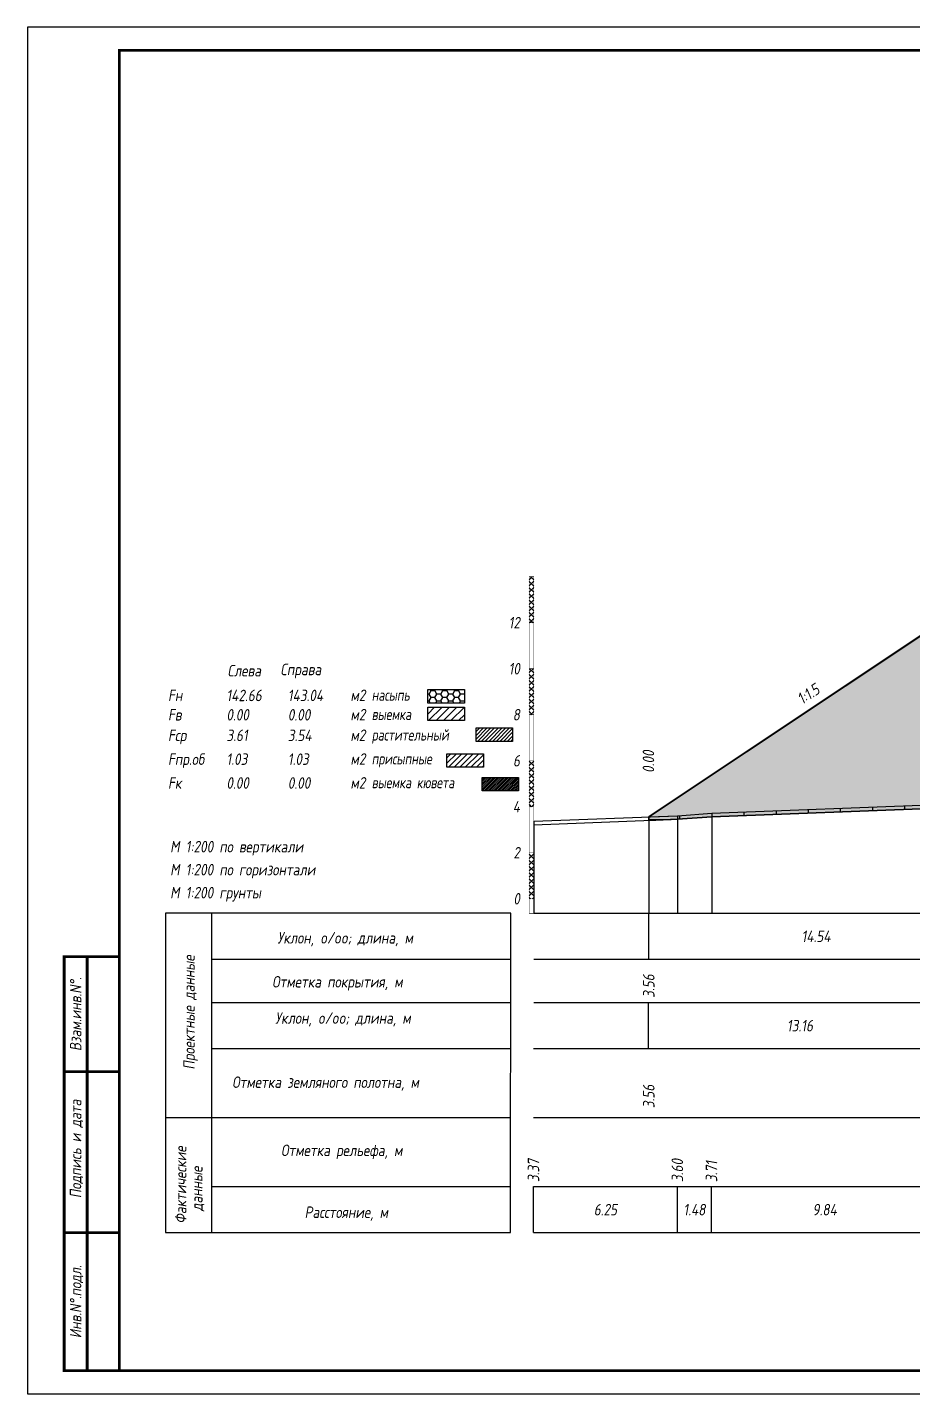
# Model space of a CAD drawing. Extents: x -717 to 1451, y -133302 to 233.
# Drawn here: x -30.1 to 162.3, y -103216.4 to -102919.4 of the extents above; entities that cross this region are included whole.
import ezdxf
from ezdxf.enums import TextEntityAlignment as Align

# ---------------------------------------------------------------- set-up
doc = ezdxf.new("R2010")
doc.units = 0
for name, color, linetype in [('Зарамочное оформление', 7, 'Continuous'), ('Код_510', 7, 'Continuous'), ('Код_514', 1, 'Continuous'), ('Код_516', 1, 'Continuous'), ('Контур_0', 7, 'Continuous'), ('Контур_508', 7, 'Continuous'), ('Контур_512', 7, 'Continuous'), ('Контур_513', 7, 'Continuous'), ('Контур_818', 7, 'Continuous'), ('Красный поперечник', 1, 'Continuous'), ('Линейка абсолютных высот', 7, 'Continuous'), ('Объем выемки', 7, 'Continuous'), ('Объем кюветов', 7, 'Continuous'), ('Объем насыпи', 7, 'Continuous'), ('Объем присыпных обочин', 7, 'Continuous'), ('Объем срезки растительного слоя', 7, 'Continuous'), ('Объём_2650', 7, 'Continuous'), ('Объём_2661', 7, 'Continuous'), ('Объём_2666', 7, 'Continuous'), ('Объём_2667', 7, 'Continuous'), ('Объём_2668', 7, 'Continuous'), ('Объём_2669', 7, 'Continuous'), ('Объём_2675', 7, 'Continuous'), ('Рабочие отметки', 7, 'Continuous'), ('Таблица', 7, 'Continuous'), ('Уклоны проезжей части', 7, 'Continuous'), ('Черный поперечник', 3, 'Continuous')]:
    doc.layers.add(name, color=color, linetype=linetype)
for name, color, linetype, true_color in [('Контур_2570', 7, 'Continuous', 0x80ff00), ('Контур_2736', 4, 'Continuous', 0x00ffff), ('Контур_2737', 4, 'Continuous', 0x00ffff), ('Контур_2738', 4, 'Continuous', 0x00ffff), ('Контур_2739', 4, 'Continuous', 0x00ffff), ('Контур_2741', 4, 'Continuous', 0x00ffff), ('Контур_2742', 4, 'Continuous', 0x00ffff), ('Контур_2743', 4, 'Continuous', 0x00ffff), ('Контур_2744', 7, 'Continuous', 0xa4ffff), ('Контур_2745', 7, 'Continuous', 0xa4ffff), ('Контур_2747', 4, 'Continuous', 0x00ffff), ('Контур_2748', 4, 'Continuous', 0x00ffff), ('Контур_2749', 4, 'Continuous', 0x00ffff), ('Контур_2750', 4, 'Continuous', 0x00ffff), ('Контур_2751', 4, 'Continuous', 0x00ffff), ('Контур_2752', 4, 'Continuous', 0x00ffff), ('Контур_703', 4, 'Continuous', 0x00ffff), ('Контур_705', 4, 'Continuous', 0x00ffff), ('Контур_707', 4, 'Continuous', 0x00ffff), ('Контур_720', 131, 'Continuous', 0xaaffff), ('Объём_2563', 7, 'Continuous', 0xff8000), ('Объём_2570', 7, 'Continuous', 0x80ff00), ('Объём_2600', 7, 'Continuous', 0x808000), ('Объём_2620', 2, 'Continuous', 0xffff00)]:
    doc.layers.add(name, color=color, linetype=linetype, true_color=true_color)
doc.styles.add('М', font='romand.shx', dxfattribs={"width": 0.8, "oblique": 10, "height": 2.5})
pattern_1 = [(45.0000013, (0, 0), (-0.6735192404, 0.673519211), []), (135.0000003, (0, 0), (-0.673519222, -0.67351923), [])]

# ---------------------------------------------------------------- blocks, each defined once
blk = doc.blocks.new('условные обозначения')
at = {"layer": 'Объём_2563'}
h = blk.add_hatch(dxfattribs=at)
h.set_pattern_fill('ANSI31', color=256, scale=0.3)
h.set_pattern_definition([(45, (-34.5, -100.5), (-0.673519, 0.673519), [])])
h.paths.add_polyline_path([(18.26, 7.53), (27.08, 7.53), (27.08, 4.62), (18.26, 4.62)])
at = {"layer": 'Объём_2570'}
h = blk.add_hatch(dxfattribs=at)
h.set_pattern_fill('ANSI31', color=3, scale=0.2)
h.set_pattern_definition([(45, (-32.9034, -100.5), (-0.4490128, 0.4490128), [])])
h.paths.add_polyline_path([(25.29, 13.16), (34.12, 13.16), (34.12, 10.25), (25.29, 10.25)])
at = {"layer": 'Объём_2600'}
h = blk.add_hatch(dxfattribs=at)
h.set_pattern_fill('ANSI31', color=6, scale=0.4)
h.set_pattern_definition([(45, (-34.5, -100.5), (-0.898026, 0.898026), [])])
h.paths.add_polyline_path([(13.63, 17.67), (22.46, 17.67), (22.46, 14.76), (13.63, 14.76)])
at = {"layer": 'Объём_2620'}
h = blk.add_hatch(dxfattribs=at)
h.set_pattern_fill('ANSI31', color=2, scale=0.1)
h.set_pattern_definition([(45, (-33.755, -100.5), (-0.2245064, 0.2245064), [])])
h.paths.add_polyline_path([(26.75, 2.41), (35.57, 2.41), (35.57, -0.5), (26.75, -0.5)])
at = {"layer": 'Объём_2650'}
h = blk.add_hatch(dxfattribs=at)
h.set_pattern_fill('HONEY', color=5, scale=0.3)
h.set_pattern_definition([(0, (-34.5, -100.5), (1.42875, 0.824889), [0.9525, -1.905]), (120, (-34.5, -100.5), (-1.42875, 0.824889), [0.9525, -1.905]), (60, (-34.5, -100.5), (3e-09, 1.6497784), [-1.905, 0.9525])])
h.paths.add_polyline_path([(13.63, 21.49), (22.46, 21.49), (22.46, 18.58), (13.63, 18.58)])
at = {"layer": 'Объём_2563'}
blk.add_lwpolyline([(18.26, 7.53), (27.08, 7.53), (27.08, 4.62), (18.26, 4.62)], close=True, dxfattribs=at)
at = {"layer": 'Объём_2620', "color": 2}
blk.add_lwpolyline([(26.75, 2.41), (35.57, 2.41), (35.57, -0.5), (26.75, -0.5)], close=True, dxfattribs=at)
at = {"layer": 'Объём_2650', "color": 5}
blk.add_lwpolyline([(13.63, 21.49), (22.46, 21.49), (22.46, 18.58), (13.63, 18.58)], close=True, dxfattribs=at)
at = {"layer": 'Объём_2650', "color": 6}
blk.add_lwpolyline([(13.63, 17.67), (22.46, 17.67), (22.46, 14.76), (13.63, 14.76)], close=True, dxfattribs=at)
at = {"layer": 'Объём_2650', "color": 3}
blk.add_lwpolyline([(25.29, 13.16), (34.12, 13.16), (34.12, 10.25), (25.29, 10.25)], close=True, dxfattribs=at)
at = {"layer": 'Объем насыпи', "color": 1, "style": 'М', "oblique": 10, "width": 0.8}
for s, p in [('насыпь', (0.09, 19.09)), ('выемка', (0.09, 14.89)), ('растительный', (0.09, 10.42)), ('присыпные', (0.09, 5.24)), ('выемка кювета', (0.09, 0.06))]:
    blk.add_text(s, height=2.5, dxfattribs=at).set_placement(p)

msp = doc.modelspace()

# ---------------------------------------------------------------- hatches: boundary and pattern name
at = {"transparency": 33554681}
h = msp.add_hatch(dxfattribs=at)
h.set_pattern_fill('ANGLE', color=256)
h.set_pattern_definition([(0, (0, 0), (0, 6.985), [5.08, -1.905]), (90, (0, 0), (-6.985, 4e-16), [5.08, -1.905])])
h.paths.add_polyline_path([(225.448, -103085.846), (223.46, -103085.852), (216.42, -103085.835), (211.637, -103085.967), (168.922, -103086.723), (168.833, -103086.912), (168.387, -103088.34), (168.333, -103088.442), (167.856, -103089.115), (118.676, -103091.016), (111.265, -103091.569), (105, -103091.806), (105, -103091.056), (111.265, -103090.819), (118.676, -103090.266), (167.856, -103088.365), (168.333, -103087.692), (168.387, -103087.59), (168.833, -103086.162), (168.922, -103085.973), (211.637, -103085.217), (216.42, -103085.085), (223.46, -103085.102), (225.448, -103085.096)])
at = {"layer": 'Линейка абсолютных высот'}
h = msp.add_hatch(dxfattribs=at)
h.set_pattern_fill('ANSI37', scale=0.3, style=0)
h.set_pattern_definition(pattern_1)
h.paths.add_polyline_path([(80, -103048.84), (80, -103038.84), (79, -103038.84), (79, -103048.84)])
h = msp.add_hatch(dxfattribs=at)
h.set_pattern_fill('ANSI37', scale=0.3, style=0)
h.set_pattern_definition(pattern_1)
h.paths.add_polyline_path([(80, -103068.84), (80, -103058.84), (79, -103058.84), (79, -103068.84)])
h = msp.add_hatch(dxfattribs=at)
h.set_pattern_fill('ANSI37', scale=0.3, style=0)
h.set_pattern_definition(pattern_1)
h.paths.add_polyline_path([(80, -103088.84), (80, -103078.84), (79, -103078.84), (79, -103088.84)])
h = msp.add_hatch(dxfattribs=at)
h.set_pattern_fill('ANSI37', scale=0.3, style=0)
h.set_pattern_definition(pattern_1)
h.paths.add_polyline_path([(80, -103108.84), (80, -103098.84), (79, -103098.84), (79, -103108.84)])
at = {"layer": 'Объём_2600'}
h = msp.add_hatch(dxfattribs=at)
h.set_pattern_fill('HONEY', color=5, scale=0.3)
h.paths.add_polyline_path([(167.856, -103089.115), (118.676, -103091.016), (111.265, -103091.569), (105, -103091.806), (105, -103091.056), (170.807, -103047.185), (225.448, -103045.545), (225.448, -103085.846), (223.46, -103085.852), (216.42, -103085.835), (211.637, -103085.967), (168.922, -103086.723), (168.833, -103086.912), (168.387, -103088.34), (168.333, -103088.442)])

# ---------------------------------------------------------------- linework, layer by layer
at = {"layer": 'Код_510'}
for p, q in [((79.946, -103181.421), (79.946, -103171.421)), ((111.211, -103181.421), (111.211, -103171.421)), ((118.622, -103181.421), (118.622, -103171.421))]:
    msp.add_line(p, q, dxfattribs=at)
at = {"layer": 'Код_514'}
msp.add_line((105, -103122), (105, -103112), dxfattribs=at)
at = {"layer": 'Код_516'}
msp.add_line((104.946, -103141.421), (104.946, -103131.421), dxfattribs=at)
at = {"layer": 'Контур_0', "flags": 128}
for points in [[(177.698, -103042.59), (105, -103091.056), (105, -103091.056), (105, -103091.056), (105, -103091.056), (105, -103091.056), (105, -103091.056), (105, -103091.056), (105, -103091.056), (105, -103091.056), (105, -103091.056), (105, -103091.056), (105, -103091.056), (105, -103091.056), (105, -103091.056), (105, -103091.056)], [(177.698, -103042.59), (105, -103091.056), (105, -103091.056), (105, -103091.056), (105, -103091.056), (105, -103091.056), (105, -103091.056), (105, -103091.056), (105, -103091.056), (105, -103091.056), (105, -103091.056), (105, -103091.056), (105, -103091.056), (105, -103091.056), (105, -103091.056), (105, -103091.056), (105, -103091.056), (105, -103091.056), (105, -103091.056), (105, -103091.056), (105, -103091.056), (105, -103091.056), (105, -103091.056), (105, -103091.056), (105, -103091.056), (105, -103091.056), (105, -103091.056), (105, -103091.056), (105, -103091.056), (105, -103091.056)]]:
    msp.add_lwpolyline(points, dxfattribs=at)
at = {"layer": 'Контур_2570', "flags": 128}
msp.add_lwpolyline([(80, -103092.75), (111.265, -103091.569), (118.676, -103091.016), (167.856, -103089.115), (168.333, -103088.442), (168.387, -103088.34), (168.833, -103086.912), (168.922, -103086.723), (211.637, -103085.967), (216.42, -103085.835), (223.46, -103085.852), (225.448, -103085.846), (281.009, -103085.66), (281.675, -103087.741), (281.844, -103088.34), (283.283, -103091.195), (283.624, -103092.124), (316.221, -103090.785), (333.03, -103090.083), (348.255, -103090.089), (368.318, -103090.07)], dxfattribs=at)
at = {"layer": 'Контур_2736', "flags": 128}
msp.add_lwpolyline([(177.698, -103042.59), (105, -103091.056)], dxfattribs=at)
at = {"layer": 'Контур_2737', "flags": 128}
msp.add_lwpolyline([(105, -103091.056), (105, -103091.056)], dxfattribs=at)
at = {"layer": 'Контур_2738', "flags": 128}
msp.add_lwpolyline([(105, -103091.056), (105, -103091.056)], dxfattribs=at)
at = {"layer": 'Контур_2739', "flags": 128}
msp.add_lwpolyline([(105, -103091.056), (105, -103091.056)], dxfattribs=at)
at = {"layer": 'Контур_2741', "flags": 128}
msp.add_lwpolyline([(105, -103091.056), (105, -103091.056)], dxfattribs=at)
at = {"layer": 'Контур_2742', "flags": 128}
msp.add_lwpolyline([(105, -103091.056), (105, -103091.056)], dxfattribs=at)
at = {"layer": 'Контур_2743', "flags": 128}
msp.add_lwpolyline([(105, -103091.056), (105, -103091.056)], dxfattribs=at)
at = {"layer": 'Контур_2744', "flags": 128}
msp.add_lwpolyline([(105, -103091.056), (105, -103091.056)], dxfattribs=at)
msp.add_lwpolyline([(105, -103091.056), (105, -103091.056)], dxfattribs=at)
msp.add_lwpolyline([(105, -103091.056), (105, -103091.056)], dxfattribs=at)
msp.add_lwpolyline([(105, -103091.056), (105, -103091.056)], dxfattribs=at)
msp.add_lwpolyline([(105, -103091.056), (105, -103091.056)], dxfattribs=at)
msp.add_lwpolyline([(105, -103091.056), (105, -103091.056)], dxfattribs=at)
at = {"layer": 'Контур_2745', "flags": 128}
msp.add_lwpolyline([(105, -103091.056), (105, -103091.056)], dxfattribs=at)
msp.add_lwpolyline([(105, -103091.056), (105, -103091.056)], dxfattribs=at)
msp.add_lwpolyline([(105, -103091.056), (105, -103091.056)], dxfattribs=at)
msp.add_lwpolyline([(105, -103091.056), (105, -103091.056)], dxfattribs=at)
msp.add_lwpolyline([(105, -103091.056), (105, -103091.056)], dxfattribs=at)
msp.add_lwpolyline([(105, -103091.056), (105, -103091.056)], dxfattribs=at)
at = {"layer": 'Контур_2747', "flags": 128}
msp.add_lwpolyline([(105, -103091.056), (105, -103091.056)], dxfattribs=at)
at = {"layer": 'Контур_2748', "flags": 128}
msp.add_lwpolyline([(105, -103091.056), (105, -103091.056)], dxfattribs=at)
at = {"layer": 'Контур_2749', "flags": 128}
msp.add_lwpolyline([(105, -103091.056), (105, -103091.056)], dxfattribs=at)
at = {"layer": 'Контур_2750', "flags": 128}
msp.add_lwpolyline([(105, -103091.056), (105, -103091.056)], dxfattribs=at)
at = {"layer": 'Контур_2751', "flags": 128}
msp.add_lwpolyline([(105, -103091.056), (105, -103091.056)], dxfattribs=at)
at = {"layer": 'Контур_2752', "flags": 128}
msp.add_lwpolyline([(105, -103091.056), (105, -103091.056)], dxfattribs=at)
at = {"layer": 'Контур_508', "flags": 128}
msp.add_lwpolyline([(105, -103091.056), (170.807, -103047.185), (225.448, -103045.545), (280.089, -103047.185), (343.318, -103089.337)], dxfattribs=at)
at = {"layer": 'Контур_512', "flags": 128}
msp.add_lwpolyline([(105, -103091.056), (170.807, -103047.185), (225.448, -103045.545), (280.089, -103047.185), (343.318, -103089.337)], dxfattribs=at)
at = {"layer": 'Контур_513', "flags": 128}
msp.add_lwpolyline([(105, -103091.056), (170.807, -103047.185), (225.448, -103045.545), (280.089, -103047.185), (343.318, -103089.337)], dxfattribs=at)
at = {"layer": 'Контур_703', "flags": 128}
for points in [[(177.698, -103042.59), (105, -103091.056)], [(105, -103091.056), (105, -103091.056)]]:
    msp.add_lwpolyline(points, dxfattribs=at)
at = {"layer": 'Контур_705', "flags": 128}
msp.add_lwpolyline([(105, -103091.056), (105, -103091.056)], dxfattribs=at)
at = {"layer": 'Контур_707', "flags": 128}
msp.add_lwpolyline([(105, -103091.056), (105, -103091.056)], dxfattribs=at)
at = {"layer": 'Контур_720', "flags": 128}
msp.add_lwpolyline([(105, -103091.056), (105, -103091.056)], dxfattribs=at)
at = {"layer": 'Контур_818', "flags": 128}
msp.add_lwpolyline([(105, -103091.806), (111.265, -103091.569), (118.676, -103091.016), (167.856, -103089.115), (168.333, -103088.442), (168.387, -103088.34), (168.833, -103086.912), (168.922, -103086.723), (211.637, -103085.967), (216.42, -103085.835), (223.46, -103085.852), (225.448, -103085.846), (281.009, -103085.66), (281.675, -103087.741), (281.844, -103088.34), (283.283, -103091.195), (283.624, -103092.124), (316.221, -103090.785), (333.03, -103090.083), (343.318, -103090.087)], dxfattribs=at)
at = {"layer": 'Красный поперечник'}
for q in [(177.698, -103042.59), (105, -103112)]:
    msp.add_line((105, -103091.056), q, dxfattribs=at)
at = {"layer": 'Линейка абсолютных высот', "color": 7, "const_width": 0.1, "flags": 128}
for points in [[(80, -103048.84), (80, -103038.84), (79, -103038.84), (79, -103048.84), (80, -103048.84)], [(80, -103058.84), (80, -103048.84), (79, -103048.84), (79, -103058.84), (80, -103058.84)], [(80, -103068.84), (80, -103058.84), (79, -103058.84), (79, -103068.84), (80, -103068.84)], [(80, -103078.84), (80, -103068.84), (79, -103068.84), (79, -103078.84), (80, -103078.84)], [(80, -103088.84), (80, -103078.84), (79, -103078.84), (79, -103088.84), (80, -103088.84)], [(80, -103098.84), (80, -103088.84), (79, -103088.84), (79, -103098.84), (80, -103098.84)], [(80, -103108.84), (80, -103098.84), (79, -103098.84), (79, -103108.84), (80, -103108.84)], [(80, -103112), (80, -103108.84), (79, -103108.84), (79, -103112), (80, -103112)]]:
    msp.add_lwpolyline(points, dxfattribs=at)
at = {"layer": 'Объём_2570', "flags": 128}
msp.add_lwpolyline([(167.856, -103089.115), (118.676, -103091.016), (111.265, -103091.569), (105, -103091.806), (105, -103091.056), (111.265, -103090.819), (118.676, -103090.266), (167.856, -103088.365)], dxfattribs=at)
at = {"layer": 'Объём_2600', "color": 5, "flags": 128}
msp.add_lwpolyline([(167.856, -103089.115), (118.676, -103091.016), (111.265, -103091.569), (105, -103091.806), (105, -103091.056), (170.807, -103047.185), (225.448, -103045.545), (225.448, -103085.846), (223.46, -103085.852), (216.42, -103085.835), (211.637, -103085.967), (168.922, -103086.723), (168.833, -103086.912), (168.387, -103088.34), (168.333, -103088.442), (167.856, -103089.115), (167.856, -103089.115)], dxfattribs=at)
at = {"layer": 'Объём_2661', "flags": 128}
msp.add_lwpolyline([(177.698, -103042.59), (105, -103091.056)], dxfattribs=at)
at = {"layer": 'Объём_2666', "flags": 128}
msp.add_lwpolyline([(177.698, -103042.59), (105, -103091.056)], dxfattribs=at)
at = {"layer": 'Объём_2667', "flags": 128}
msp.add_lwpolyline([(105, -103091.056), (105, -103091.056)], dxfattribs=at)
msp.add_lwpolyline([(105, -103091.056), (105, -103091.056)], dxfattribs=at)
at = {"layer": 'Объём_2668', "flags": 128}
msp.add_lwpolyline([(105, -103091.056), (105, -103091.056)], dxfattribs=at)
msp.add_lwpolyline([(105, -103091.056), (105, -103091.056)], dxfattribs=at)
at = {"layer": 'Объём_2669', "flags": 128}
msp.add_lwpolyline([(105, -103091.056), (105, -103091.056)], dxfattribs=at)
msp.add_lwpolyline([(105, -103091.056), (105, -103091.056)], dxfattribs=at)
at = {"layer": 'Объём_2675', "flags": 128}
msp.add_lwpolyline([(105, -103091.056), (105, -103091.056)], dxfattribs=at)
msp.add_lwpolyline([(105, -103091.056), (105, -103091.056)], dxfattribs=at)
msp.add_lwpolyline([(105, -103091.056), (105, -103091.056)], dxfattribs=at)
msp.add_lwpolyline([(105, -103091.056), (105, -103091.056)], dxfattribs=at)
msp.add_lwpolyline([(105, -103091.056), (105, -103091.056)], dxfattribs=at)
msp.add_lwpolyline([(105, -103091.056), (105, -103091.056)], dxfattribs=at)
msp.add_lwpolyline([(105, -103091.056), (105, -103091.056)], dxfattribs=at)
msp.add_lwpolyline([(105, -103091.056), (105, -103091.056)], dxfattribs=at)
msp.add_lwpolyline([(105, -103091.056), (105, -103091.056)], dxfattribs=at)
msp.add_lwpolyline([(105, -103091.056), (105, -103091.056)], dxfattribs=at)
msp.add_lwpolyline([(105, -103091.056), (105, -103091.056)], dxfattribs=at)
msp.add_lwpolyline([(105, -103091.056), (105, -103091.056)], dxfattribs=at)
at = {"layer": 'Таблица'}
for p, q in [((80, -103112), (368.318, -103112)), ((80, -103122), (368.318, -103122)), ((80, -103131.421), (368.318, -103131.421)), ((79.946, -103141.421), (368.264, -103141.421)), ((79.946, -103156.421), (368.264, -103156.421)), ((79.946, -103171.421), (368.264, -103171.421)), ((79.946, -103181.421), (368.264, -103181.421))]:
    msp.add_line(p, q, dxfattribs=at)
at = {"layer": 'Таблица', "linetype": 'Continuous', "flags": 128}
for points in [[(0, -103112), (-0.054, -103181.421)], [(75, -103112), (0, -103112)], [(10, -103112), (10, -103181.421)], [(74.946, -103181.421), (75, -103112)], [(10, -103122), (75, -103122)], [(10, -103131.421), (75, -103131.421)], [(9.946, -103141.421), (74.946, -103141.421)], [(-0.054, -103156.421), (74.946, -103156.421)], [(9.946, -103171.421), (74.946, -103171.421)], [(-0.054, -103181.421), (74.946, -103181.421)]]:
    msp.add_lwpolyline(points, dxfattribs=at)
at = {"layer": 'Черный поперечник', "color": 7}
for p, q in [((111.265, -103090.819), (111.265, -103112)), ((118.676, -103090.266), (118.676, -103112)), ((80, -103092), (80, -103112))]:
    msp.add_line(p, q, dxfattribs=at)
at = {"layer": 'Черный поперечник', "flags": 128}
msp.add_lwpolyline([(80, -103092), (111.265, -103090.819), (118.676, -103090.266), (167.856, -103088.365), (168.333, -103087.692), (168.387, -103087.59), (168.833, -103086.162), (168.922, -103085.973), (211.637, -103085.217), (216.42, -103085.085), (223.46, -103085.102), (225.448, -103085.096), (281.009, -103084.91), (281.675, -103086.991), (281.844, -103087.59), (283.283, -103090.445), (283.624, -103091.374), (316.221, -103090.035), (333.03, -103089.333), (348.255, -103089.339), (368.318, -103089.32)], dxfattribs=at)

# ---------------------------------------------------------------- block references
at = {"layer": 'Объём_2570', "xscale": 0.9}
msp.add_blockref('условные обозначения', (44.704, -103084.879), dxfattribs=at)

# ---------------------------------------------------------------- texts
at = {"style": 'М', "oblique": 10, "width": 0.8}
msp.add_text('М 1:200 грунты', height=2.5, dxfattribs=at).set_placement((0.973, -103108.769))
at = {"layer": 'Код_510', "style": 'М', "oblique": 10, "width": 0.8}
for s, p in [('3.37', (79.946, -103170.421)), ('3.60', (111.211, -103170.421)), ('3.71', (118.622, -103170.421))]:
    msp.add_text(s, height=2.5, rotation=90, dxfattribs=at).set_placement(p, align=Align.MIDDLE_LEFT)
for s, p in [('6.25', (95.578, -103176.421)), ('1.48', (114.917, -103176.421)), ('9.84', (143.212, -103176.421))]:
    msp.add_text(s, height=2.5, dxfattribs=at).set_placement(p, align=Align.MIDDLE_CENTER)
at = {"layer": 'Код_514', "style": 'М', "oblique": 10, "width": 0.8}
msp.add_text('14.54', height=2.5, dxfattribs=at).set_placement((141.349, -103117), align=Align.MIDDLE_CENTER)
msp.add_text('3.56', height=2.5, rotation=90, dxfattribs=at).set_placement((105, -103130.382), align=Align.MIDDLE_LEFT)
at = {"layer": 'Код_516', "style": 'М', "oblique": 10, "width": 0.8}
msp.add_text('13.16', height=2.5, dxfattribs=at).set_placement((137.849, -103136.421), align=Align.MIDDLE_CENTER)
msp.add_text('3.56', height=2.5, rotation=90, dxfattribs=at).set_placement((105, -103154.371), align=Align.MIDDLE_LEFT)
at = {"layer": 'Линейка абсолютных высот', "style": 'М', "oblique": 10, "width": 0.8}
for s, p in [('12', (77, -103048.84)), ('10', (77, -103058.84)), ('8', (77, -103068.84)), ('6', (77, -103078.84)), ('4', (77, -103088.84)), ('2', (77, -103098.84)), ('0', (77, -103108.84))]:
    msp.add_text(s, height=2.5, dxfattribs=at).set_placement(p, align=Align.MIDDLE_RIGHT)
at = {"layer": 'Объем выемки', "style": 'М', "oblique": 10, "width": 0.8}
for s, p in [('Fв', (0.515, -103070.102)), ('0.00', (13.215, -103070.102)), ('0.00', (26.556, -103070.102)), ('м2', (40.161, -103070.069))]:
    msp.add_text(s, height=2.5, dxfattribs=at).set_placement(p)
at = {"layer": 'Объем кюветов', "style": 'М', "oblique": 10, "width": 0.8}
for s, p in [('Fк', (0.515, -103084.928)), ('0.00', (13.215, -103084.928)), ('0.00', (26.556, -103084.928)), ('м2', (40.161, -103084.894))]:
    msp.add_text(s, height=2.5, dxfattribs=at).set_placement(p)
at = {"layer": 'Объем насыпи', "style": 'М', "oblique": 10, "width": 0.8}
for s, p in [('Слева', (13.459, -103060.517)), ('Справа', (24.952, -103060.25)), ('Fн', (0.515, -103065.898)), ('142.66', (13.215, -103065.898)), ('143.04', (26.556, -103065.898)), ('м2', (40.161, -103065.864))]:
    msp.add_text(s, height=2.5, dxfattribs=at).set_placement(p)
at = {"layer": 'Объем присыпных обочин', "style": 'М', "oblique": 10, "width": 0.8}
for s, p in [('Fпр.об', (0.515, -103079.749)), ('1.03', (13.215, -103079.749)), ('1.03', (26.556, -103079.749)), ('м2', (40.161, -103079.715))]:
    msp.add_text(s, height=2.5, dxfattribs=at).set_placement(p)
at = {"layer": 'Объем срезки растительного слоя', "style": 'М', "oblique": 10, "width": 0.8}
for s, p in [('Fср', (0.515, -103074.57)), ('3.61', (13.215, -103074.57)), ('3.54', (26.556, -103074.57)), ('м2', (40.161, -103074.537))]:
    msp.add_text(s, height=2.5, dxfattribs=at).set_placement(p)
at = {"layer": 'Рабочие отметки', "color": 1, "style": 'М', "oblique": 10, "width": 0.8}
msp.add_text('0.00', height=2.5, rotation=90, dxfattribs=at).set_placement((104.922, -103081.487), align=Align.MIDDLE_LEFT)
at = {"layer": 'Таблица', "style": 'М', "oblique": 10, "width": 0.8}
for s, p in [('М 1:200 по вертикали', (0.973, -103098.769)), ('М 1:200 по горизонтали', (0.973, -103103.769)), ('Уклон, o/oo; длина, м', (24.315, -103118.584)), ('Отметка покрытия, м', (23.148, -103128.139)), ('Уклон, o/oo; длина, м', (23.824, -103136.017)), ('Отметка земляного полотна, м', (14.462, -103149.965)), ('Отметка рельефа, м', (25.077, -103164.777)), ('Расстояние, м', (30.202, -103178.23))]:
    msp.add_text(s, height=2.5, dxfattribs=at).set_placement(p)
for s, p in [('Проектные данные ', (6.334, -103145.988)), ('Фактические ', (4.512, -103179.443)), ('данные', (8.018, -103176.738))]:
    msp.add_text(s, height=2.5, rotation=90, dxfattribs=at).set_placement(p)
at = {"layer": 'Уклоны проезжей части', "color": 1, "style": 'М', "oblique": 10, "width": 0.8}
msp.add_text('1:1.5', height=2.5, rotation=33.69007, dxfattribs=at).set_placement((140.794, -103065.991), align=Align.BOTTOM_CENTER)

# ---------------------------------------------------------------- wipeouts: each hides what was drawn before it
msp.add_wipeout([(-10.054, -103121.421), (-22.054, -103121.421), (-22.054, -103211.421), (-10.054, -103211.421)]).dxf.layer = 'Зарамочное оформление'

# ---------------------------------------------------------------- next in the draw order: linework, layer by layer
at = {"flags": 128}
msp.add_lwpolyline([(-30.054, -103216.421), (389.946, -103216.421), (389.946, -102919.421), (-30.054, -102919.421)], close=True, dxfattribs=at)
at = {"const_width": 0.6, "flags": 128}
msp.add_lwpolyline([(-10.054, -103211.421), (384.946, -103211.421), (384.946, -102924.421), (-10.054, -102924.421)], close=True, dxfattribs=at)
at = {"layer": 'Зарамочное оформление', "linetype": 'Continuous', "lineweight": -3, "const_width": 0.6, "flags": 128}
for points in [[(-10.054, -103211.421), (-22.054, -103211.421), (-22.054, -103121.421), (-10.054, -103121.421)], [(-17.054, -103211.421), (-17.054, -103121.421)], [(-22.054, -103146.421), (-10.054, -103146.421)], [(-22.054, -103181.421), (-10.054, -103181.421)]]:
    msp.add_lwpolyline(points, dxfattribs=at)

# ---------------------------------------------------------------- next in the draw order: texts
at = {"layer": 'Зарамочное оформление', "lineweight": 15, "style": 'М', "oblique": 10, "width": 0.8}
for s, p in [('Взам.инв.N%%d.', (-19.554, -103133.921)), ('Подпись и дата', (-19.572, -103163.227)), ('Инв.N%%d.подл.', (-19.554, -103196.421))]:
    msp.add_text(s, height=2.5, rotation=90, dxfattribs=at).set_placement(p, align=Align.MIDDLE_CENTER)

doc.saveas('drawing.dxf')
